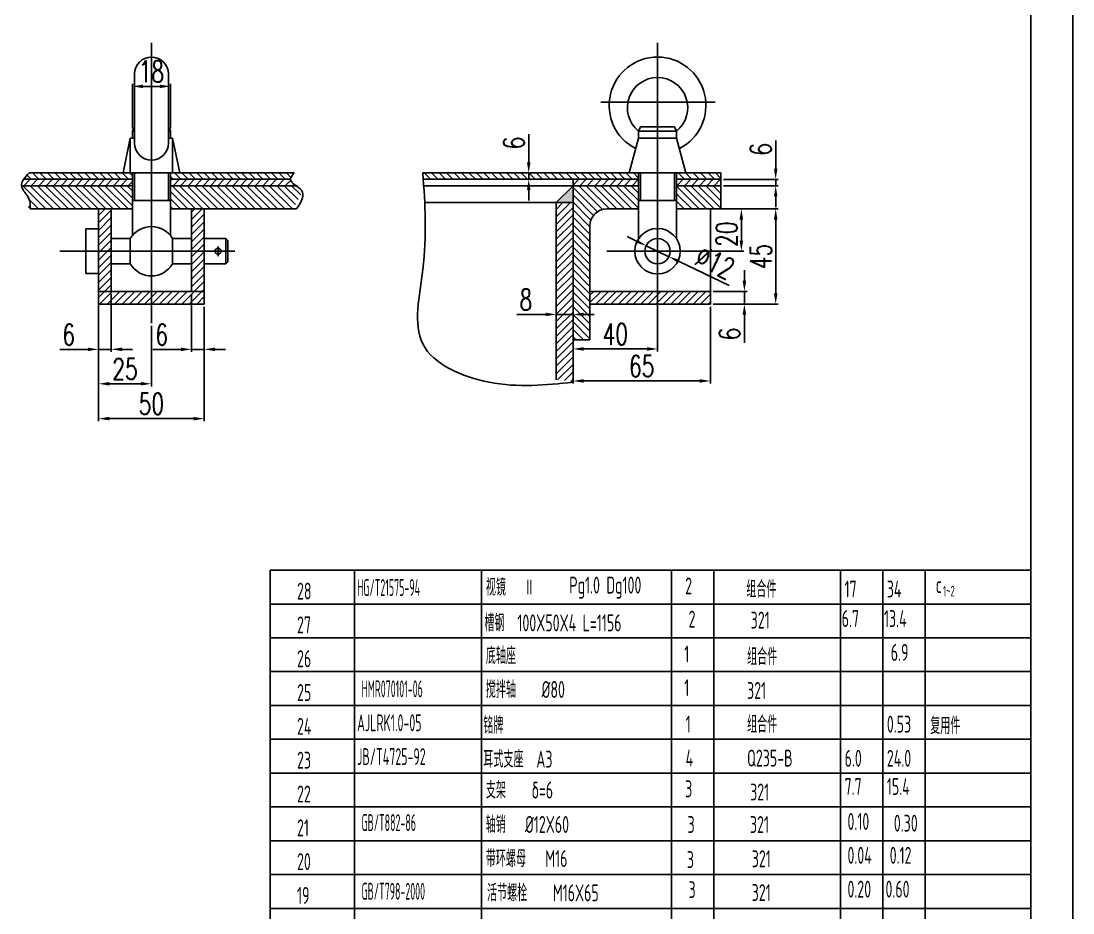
# Model space of a CAD drawing. Extents: x 8095 to 8689, y 0 to 841.
# Drawn here: x 8440.3 to 8689.3, y 214 to 425 of the extents above; entities that cross this region are included whole.
import ezdxf

# ---------------------------------------------------------------- set-up
doc = ezdxf.new("R2010")
doc.units = 0
doc.header["$LTSCALE"] = 10
doc.header["$MEASUREMENT"] = 0
doc.linetypes.add('HIDDEN', pattern=[0.375, 0.25, -0.125])
doc.layers.get('DEFPOINTS').update_dxf_attribs({"color": 5, "linetype": 'HIDDEN', "lineweight": 13})
doc.layers.add('DIM', color=7, linetype='CONTINUOUS')
doc.styles.add('HZ5', font='romans.shx', dxfattribs={"width": 0.7, "height": 5, "bigfont": 'hztxt.shx'})
doc.styles.add('J_BigFont', font='gbenor.shx', dxfattribs={"bigfont": 'gbcbig.shx'})
doc.dimstyles.new('机械制图iso', dxfattribs={"dimscale": 0, "dimtxt": 0.18, "dimasz": 2.5, "dimexe": 0.625, "dimexo": 0.625, "dimgap": 1, "dimtad": 1, "dimdec": 4, "dimzin": 0, "dimdsep": 46, "dimtxsty": 'HZ5', "dimcen": 0, "dimadec": 0, "dimazin": 0, "dimtfac": 1, "dimtdec": 4, "dimtofl": 0, "dimtmove": 0, "dimatfit": 2, "dimfxl": 0, "dimtolj": 1, "dimtzin": 0, "dimarcsym": 0})
pattern_1 = [(135, (387.7949, 70.3931), (-0.88388348, -0.88388348), [])]
pattern_2 = [(45, (387.7949, 70.3931), (-0.88388348, 0.88388348), [])]
pattern_3 = [(45, (358.5195, 70.3931), (-0.88388348, 0.88388348), [])]

# ---------------------------------------------------------------- blocks, each defined once
blk = doc.blocks.new('*D198')
at = {"layer": 'DEFPOINTS', "color": 0}
for p in [(8466.7, 409.56), (8466.7, 398.96), (8475.7, 398.96)]:
    blk.add_point(p, dxfattribs=at)
at = {"layer": 'DIM', "color": 0, "lineweight": -2}
for p, q in [((8466.7, 399.59), (8466.7, 410.18)), ((8473.2, 409.56), (8469.2, 409.56)), ((8475.7, 399.59), (8475.7, 410.18))]:
    blk.add_line(p, q, dxfattribs=at)
at = {"layer": 'DIM', "color": 0}
for points in [[(8469.2, 409.97), (8469.2, 409.14), (8466.7, 409.56)], [(8473.2, 409.97), (8473.2, 409.14), (8475.7, 409.56)]]:
    blk.add_solid(points, dxfattribs=at)
at = {"layer": 'DIM', "color": 0, "insert": (8471.2, 413.06), "char_height": 5, "attachment_point": 5, "style": 'HZ5'}
blk.add_mtext('\\A1;18', dxfattribs=at)
blk = doc.blocks.new('*D202')
at = {"layer": 'DEFPOINTS', "color": 0}
for p in [(8458.7, 358.06), (8483.7, 358.06), (8458.7, 330.95)]:
    blk.add_point(p, dxfattribs=at)
at = {"layer": 'DIM', "color": 0, "lineweight": -2}
for p, q in [((8458.7, 357.44), (8458.7, 330.33)), ((8483.7, 357.44), (8483.7, 330.33)), ((8481.2, 330.95), (8461.2, 330.95))]:
    blk.add_line(p, q, dxfattribs=at)
at = {"layer": 'DIM', "color": 0}
for points in [[(8461.2, 331.37), (8461.2, 330.54), (8458.7, 330.95)], [(8481.2, 331.37), (8481.2, 330.54), (8483.7, 330.95)]]:
    blk.add_solid(points, dxfattribs=at)
at = {"layer": 'DIM', "color": 0, "insert": (8471.2, 334.45), "char_height": 5, "attachment_point": 5, "style": 'HZ5'}
blk.add_mtext('\\A1;50', dxfattribs=at)
blk = doc.blocks.new('*D201')
at = {"layer": 'DEFPOINTS', "color": 0}
for p in [(8458.7, 358.06), (8471.2, 353.55), (8458.7, 339.2)]:
    blk.add_point(p, dxfattribs=at)
at = {"layer": 'DIM', "color": 0, "lineweight": -2}
for p, q in [((8458.7, 357.44), (8458.7, 338.58)), ((8471.2, 352.92), (8471.2, 338.58)), ((8468.7, 339.2), (8461.2, 339.2))]:
    blk.add_line(p, q, dxfattribs=at)
at = {"layer": 'DIM', "color": 0}
for points in [[(8461.2, 339.62), (8461.2, 338.79), (8458.7, 339.2)], [(8468.7, 339.62), (8468.7, 338.79), (8471.2, 339.2)]]:
    blk.add_solid(points, dxfattribs=at)
at = {"layer": 'DIM', "color": 0, "insert": (8464.95, 342.7), "char_height": 5, "attachment_point": 5, "style": 'HZ5'}
blk.add_mtext('\\A1;25', dxfattribs=at)
blk = doc.blocks.new('*D200')
at = {"layer": 'DEFPOINTS', "color": 0}
for p in [(8458.7, 361.06), (8461.7, 361.06), (8458.7, 347.34)]:
    blk.add_point(p, dxfattribs=at)
at = {"layer": 'DIM', "color": 0, "lineweight": -2}
for p, q in [((8458.7, 360.44), (8458.7, 346.72)), ((8461.7, 360.44), (8461.7, 346.72)), ((8456.2, 347.34), (8449.53, 347.34)), ((8461.7, 347.34), (8458.7, 347.34)), ((8464.2, 347.34), (8466.7, 347.34))]:
    blk.add_line(p, q, dxfattribs=at)
at = {"layer": 'DIM', "color": 0}
for points in [[(8456.2, 347.76), (8456.2, 346.93), (8458.7, 347.34)], [(8464.2, 347.76), (8464.2, 346.93), (8461.7, 347.34)]]:
    blk.add_solid(points, dxfattribs=at)
at = {"layer": 'DIM', "color": 0, "insert": (8451.62, 350.84), "char_height": 5, "attachment_point": 5, "style": 'HZ5'}
blk.add_mtext('\\A1;6', dxfattribs=at)
blk = doc.blocks.new('*D199')
at = {"layer": 'DEFPOINTS', "color": 0}
for p in [(8480.7, 361.06), (8483.7, 358.06), (8480.7, 347.34)]:
    blk.add_point(p, dxfattribs=at)
at = {"layer": 'DIM', "color": 0, "lineweight": -2}
for p, q in [((8480.7, 360.44), (8480.7, 346.72)), ((8483.7, 357.44), (8483.7, 346.72)), ((8478.2, 347.34), (8471.53, 347.34)), ((8483.7, 347.34), (8480.7, 347.34)), ((8486.2, 347.34), (8488.7, 347.34))]:
    blk.add_line(p, q, dxfattribs=at)
at = {"layer": 'DIM', "color": 0}
for points in [[(8478.2, 347.76), (8478.2, 346.93), (8480.7, 347.34)], [(8486.2, 347.76), (8486.2, 346.93), (8483.7, 347.34)]]:
    blk.add_solid(points, dxfattribs=at)
at = {"layer": 'DIM', "color": 0, "insert": (8473.62, 350.84), "char_height": 5, "attachment_point": 5, "style": 'HZ5'}
blk.add_mtext('\\A1;6', dxfattribs=at)
blk = doc.blocks.new('*D192')
at = {"layer": 'DEFPOINTS', "color": 0}
for p in [(8605.96, 387.56), (8605.96, 386.01), (8618.92, 387.56)]:
    blk.add_point(p, dxfattribs=at)
at = {"layer": 'DIM', "color": 0, "lineweight": -2}
for p, q in [((8618.92, 390.06), (8618.92, 396.73)), ((8606.59, 387.56), (8619.54, 387.56)), ((8606.59, 386.01), (8619.54, 386.01)), ((8618.92, 386.01), (8618.92, 387.56)), ((8618.92, 383.51), (8618.92, 381.01))]:
    blk.add_line(p, q, dxfattribs=at)
at = {"layer": 'DIM', "color": 0}
for points in [[(8618.5, 390.06), (8619.34, 390.06), (8618.92, 387.56)], [(8618.5, 383.51), (8619.34, 383.51), (8618.92, 386.01)]]:
    blk.add_solid(points, dxfattribs=at)
at = {"layer": 'DIM', "color": 0, "insert": (8615.42, 394.65), "char_height": 5, "attachment_point": 5, "rotation": 90, "style": 'HZ5'}
blk.add_mtext('\\A1;6', dxfattribs=at)
blk = doc.blocks.new('*D189')
at = {"layer": 'DEFPOINTS', "color": 0}
for p in [(8603.46, 380.56), (8603.46, 358.06), (8618.92, 358.06)]:
    blk.add_point(p, dxfattribs=at)
at = {"layer": 'DIM', "color": 0, "lineweight": -2}
for p, q in [((8604.09, 380.56), (8619.54, 380.56)), ((8618.92, 378.06), (8618.92, 360.56)), ((8604.09, 358.06), (8619.54, 358.06))]:
    blk.add_line(p, q, dxfattribs=at)
at = {"layer": 'DIM', "color": 0}
for points in [[(8618.5, 378.06), (8619.34, 378.06), (8618.92, 380.56)], [(8618.5, 360.56), (8619.34, 360.56), (8618.92, 358.06)]]:
    blk.add_solid(points, dxfattribs=at)
at = {"layer": 'DIM', "color": 0, "insert": (8615.42, 369.31), "char_height": 5, "attachment_point": 5, "rotation": 90, "style": 'HZ5'}
blk.add_mtext('\\A1;45', dxfattribs=at)
blk = doc.blocks.new('*D197')
at = {"layer": 'DEFPOINTS', "color": 0}
for p in [(8560.22, 389.06), (8560.48, 389.06), (8560.22, 387.56)]:
    blk.add_point(p, dxfattribs=at)
at = {"layer": 'DIM', "color": 0, "lineweight": -2}
for p, q in [((8560.48, 391.56), (8560.48, 398.23)), ((8560.48, 387.56), (8560.48, 389.06)), ((8560.84, 389.06), (8561.11, 389.06)), ((8560.84, 387.56), (8561.11, 387.56)), ((8560.48, 385.06), (8560.48, 382.56))]:
    blk.add_line(p, q, dxfattribs=at)
at = {"layer": 'DIM', "color": 0}
for points in [[(8560.06, 391.56), (8560.9, 391.56), (8560.48, 389.06)], [(8560.06, 385.06), (8560.9, 385.06), (8560.48, 387.56)]]:
    blk.add_solid(points, dxfattribs=at)
at = {"layer": 'DIM', "color": 0, "insert": (8556.98, 396.15), "char_height": 5, "attachment_point": 5, "rotation": 90, "style": 'HZ5'}
blk.add_mtext('\\A1;6', dxfattribs=at)
blk = doc.blocks.new('*D196')
at = {"layer": 'DEFPOINTS', "color": 0}
for p in [(8588.26, 371.86), (8593.67, 369.26)]:
    blk.add_point(p, dxfattribs=at)
at = {"layer": 'DIM', "color": 0, "lineweight": -2}
for p, q in [((8586, 372.94), (8583.75, 374.03)), ((8588.26, 371.86), (8593.67, 369.26)), ((8595.92, 368.18), (8607.94, 362.41))]:
    blk.add_line(p, q, dxfattribs=at)
at = {"layer": 'DIM', "color": 0}
for points in [[(8586.19, 373.32), (8585.82, 372.57), (8588.26, 371.86)], [(8596.1, 368.56), (8595.74, 367.81), (8593.67, 369.26)]]:
    blk.add_solid(points, dxfattribs=at)
at = {"layer": 'DIM', "color": 0, "insert": (8604.57, 367.91), "char_height": 5, "attachment_point": 5, "rotation": 334.3426, "style": 'HZ5'}
blk.add_mtext('\\A1;%%C12', dxfattribs=at)
blk = doc.blocks.new('*D195')
at = {"layer": 'DEFPOINTS', "color": 0}
for p in [(8590.96, 365.19), (8570.96, 349.1), (8570.96, 347.44)]:
    blk.add_point(p, dxfattribs=at)
at = {"layer": 'DIM', "color": 0, "lineweight": -2}
for p, q in [((8590.96, 364.57), (8590.96, 346.82)), ((8570.96, 348.47), (8570.96, 346.82)), ((8588.46, 347.44), (8573.46, 347.44))]:
    blk.add_line(p, q, dxfattribs=at)
at = {"layer": 'DIM', "color": 0}
for points in [[(8573.46, 347.86), (8573.46, 347.02), (8570.96, 347.44)], [(8588.46, 347.86), (8588.46, 347.02), (8590.96, 347.44)]]:
    blk.add_solid(points, dxfattribs=at)
at = {"layer": 'DIM', "color": 0, "insert": (8580.96, 350.94), "char_height": 5, "attachment_point": 5, "style": 'HZ5'}
blk.add_mtext('\\A1;40', dxfattribs=at)
blk = doc.blocks.new('*D194')
at = {"layer": 'DEFPOINTS', "color": 0}
for p in [(8603.46, 361.06), (8603.46, 358.06), (8611.52, 358.06)]:
    blk.add_point(p, dxfattribs=at)
at = {"layer": 'DIM', "color": 0, "lineweight": -2}
for p, q in [((8611.52, 363.56), (8611.52, 366.06)), ((8604.09, 361.06), (8612.14, 361.06)), ((8611.52, 361.06), (8611.52, 358.06)), ((8604.09, 358.06), (8612.14, 358.06)), ((8611.52, 355.56), (8611.52, 348.9))]:
    blk.add_line(p, q, dxfattribs=at)
at = {"layer": 'DIM', "color": 0}
for points in [[(8611.1, 363.56), (8611.93, 363.56), (8611.52, 361.06)], [(8611.1, 355.56), (8611.93, 355.56), (8611.52, 358.06)]]:
    blk.add_solid(points, dxfattribs=at)
at = {"layer": 'DIM', "color": 0, "insert": (8608.02, 350.98), "char_height": 5, "attachment_point": 5, "rotation": 90, "style": 'HZ5'}
blk.add_mtext('\\A1;6', dxfattribs=at)
blk = doc.blocks.new('*D193')
at = {"layer": 'DEFPOINTS', "color": 0}
for p in [(8603.46, 380.56), (8590.96, 370.56), (8610.8, 370.56)]:
    blk.add_point(p, dxfattribs=at)
at = {"layer": 'DIM', "color": 0, "lineweight": -2}
for p, q in [((8604.09, 380.56), (8611.42, 380.56)), ((8610.8, 378.06), (8610.8, 373.06)), ((8591.59, 370.56), (8611.42, 370.56))]:
    blk.add_line(p, q, dxfattribs=at)
at = {"layer": 'DIM', "color": 0}
for points in [[(8610.38, 378.06), (8611.22, 378.06), (8610.8, 380.56)], [(8610.38, 373.06), (8611.22, 373.06), (8610.8, 370.56)]]:
    blk.add_solid(points, dxfattribs=at)
at = {"layer": 'DIM', "color": 0, "insert": (8607.3, 374.59), "char_height": 5, "attachment_point": 5, "rotation": 90, "style": 'HZ5'}
blk.add_mtext('\\A1;20', dxfattribs=at)
blk = doc.blocks.new('*D191')
at = {"layer": 'DEFPOINTS', "color": 0}
for p in [(8566.96, 355.61), (8566.96, 349.1), (8570.96, 349.1)]:
    blk.add_point(p, dxfattribs=at)
at = {"layer": 'DIM', "color": 0, "lineweight": -2}
for p, q in [((8566.96, 349.72), (8566.96, 356.23)), ((8570.96, 349.72), (8570.96, 356.23)), ((8564.46, 355.61), (8557.63, 355.61)), ((8570.96, 355.61), (8566.96, 355.61)), ((8573.46, 355.61), (8575.96, 355.61))]:
    blk.add_line(p, q, dxfattribs=at)
at = {"layer": 'DIM', "color": 0}
for points in [[(8564.46, 356.02), (8564.46, 355.19), (8566.96, 355.61)], [(8573.46, 356.02), (8573.46, 355.19), (8570.96, 355.61)]]:
    blk.add_solid(points, dxfattribs=at)
at = {"layer": 'DIM', "color": 0, "insert": (8559.8, 359.11), "char_height": 5, "attachment_point": 5, "style": 'HZ5'}
blk.add_mtext('\\A1;8', dxfattribs=at)
blk = doc.blocks.new('*D190')
at = {"layer": 'DEFPOINTS', "color": 0}
for p in [(8603.46, 358.06), (8570.96, 349.1), (8570.96, 339.87)]:
    blk.add_point(p, dxfattribs=at)
at = {"layer": 'DIM', "color": 0, "lineweight": -2}
for p, q in [((8603.46, 357.44), (8603.46, 339.24)), ((8570.96, 348.47), (8570.96, 339.24)), ((8600.96, 339.87), (8573.46, 339.87))]:
    blk.add_line(p, q, dxfattribs=at)
at = {"layer": 'DIM', "color": 0}
for points in [[(8573.46, 340.28), (8573.46, 339.45), (8570.96, 339.87)], [(8600.96, 340.28), (8600.96, 339.45), (8603.46, 339.87)]]:
    blk.add_solid(points, dxfattribs=at)
at = {"layer": 'DIM', "color": 0, "insert": (8587.21, 343.37), "char_height": 5, "attachment_point": 5, "style": 'HZ5'}
blk.add_mtext('\\A1;65', dxfattribs=at)

msp = doc.modelspace()

# ---------------------------------------------------------------- hatches: boundary and pattern name
at = {"layer": 'DIM'}
h = msp.add_hatch(dxfattribs=at)
h.set_pattern_fill('ANSI31', color=256, scale=10, angle=90, style=0)
h.set_pattern_definition(pattern_1)
edge = h.paths.add_edge_path()
edge.add_line((8466.70047, 387.56344), (8466.70047, 389.06344))
edge.add_line((8466.70047, 389.06344), (8442.25433, 389.06344))
edge.add_spline(control_points=[(8442.25433, 389.06344), (8441.78144, 388.55922), (8441.30854, 388.05501), (8440.96365, 387.56344)], knot_values=[0, 0, 0, 0, 1.680676768, 1.680676768, 1.680676768, 1.680676768], degree=3, periodic=0)
edge.add_line((8440.96365, 387.56344), (8466.70047, 387.56344))
edge = h.paths.add_edge_path()
edge.add_spline(control_points=[(8504.13797, 387.56344), (8504.10085, 388.00529), (8504.55242, 388.53436), (8505.00399, 389.06344)], knot_values=[0, 0, 0, 0, 1.732050808, 1.732050808, 1.732050808, 1.732050808], degree=3, periodic=0)
edge.add_line((8505.00399, 389.06344), (8475.70047, 389.06344))
edge.add_line((8475.70047, 389.06344), (8475.70047, 387.56344))
edge.add_line((8475.70047, 387.56344), (8504.13797, 387.56344))
h = msp.add_hatch(dxfattribs=at)
h.set_pattern_fill('ANSI31', color=256, scale=10, angle=90, style=0)
h.set_pattern_definition([(135, (358.5195, 70.3931), (-0.88388348, -0.88388348), [])])
h.paths.add_polyline_path([(8605.96257, 386.06344), (8595.46257, 386.06344), (8595.46257, 380.56344), (8605.96257, 380.56344)])
h.paths.add_polyline_path([(8586.46257, 386.06344), (8570.96257, 386.06344), (8570.96257, 349.56344), (8574.96257, 349.56344), (8574.96257, 376.56344, -0.414213562), (8578.96257, 380.56344), (8586.46257, 380.56344)])
edge = h.paths.add_edge_path()
edge.add_line((8586.46257, 389.06344), (8535.43386, 389.06344))
edge.add_spline(control_points=[(8535.43386, 389.06344), (8535.46749, 388.5635), (8535.50112, 388.06356), (8535.53429, 387.56344)], knot_values=[0, 0, 0, 0, 3.079787173, 3.079787173, 3.079787173, 3.079787173], degree=3, periodic=0)
edge.add_line((8535.53429, 387.56344), (8586.46257, 387.56344))
edge.add_line((8586.46257, 387.56344), (8586.46257, 389.06344))
h.paths.add_polyline_path([(8605.96257, 389.06344), (8595.46257, 389.06344), (8595.46257, 387.56344), (8605.96257, 387.56344)])
h = msp.add_hatch(dxfattribs=at)
h.set_pattern_fill('ANSI31', color=256, scale=10, style=0)
h.set_pattern_definition(pattern_2)
edge = h.paths.add_edge_path()
edge.add_line((8466.70047, 386.06344), (8466.70047, 387.56344))
edge.add_line((8466.70047, 387.56344), (8440.96365, 387.56344))
edge.add_spline(control_points=[(8440.96365, 387.56344), (8440.59946, 387.04437), (8440.378, 386.53941), (8440.44995, 386.06344)], knot_values=[1.680676768, 1.680676768, 1.680676768, 1.680676768, 3.455350868, 3.455350868, 3.455350868, 3.455350868], degree=3, periodic=0)
edge.add_line((8440.44995, 386.06344), (8466.70047, 386.06344))
h = msp.add_hatch(dxfattribs=at)
h.set_pattern_fill('ANSI31', color=256, scale=10, angle=90, style=0)
h.set_pattern_definition(pattern_1)
edge = h.paths.add_edge_path()
edge.add_spline(control_points=[(8505.53901, 380.56344), (8504.21932, 381.32536), (8507.90548, 384.29222), (8506.23065, 385.74944), (8505.77792, 386.06344)], knot_values=[3.978121471, 3.978121471, 3.978121471, 3.978121471, 8.549652786, 9.958249149, 9.958249149, 9.958249149, 9.958249149], degree=3, periodic=0)
edge.add_line((8505.77792, 386.06344), (8475.70047, 386.06344))
edge.add_line((8475.70047, 386.06344), (8475.70047, 380.56344))
edge.add_line((8475.70047, 380.56344), (8505.53901, 380.56344))
edge = h.paths.add_edge_path()
edge.add_line((8466.70047, 380.56344), (8466.70047, 386.06344))
edge.add_line((8466.70047, 386.06344), (8440.44995, 386.06344))
edge.add_spline(control_points=[(8440.44995, 386.06344), (8440.4547, 386.03201), (8440.6408, 385.06592), (8443.04299, 383.66775), (8441.80457, 380.96204), (8442.49498, 380.56344)], knot_values=[3.455350868, 3.455350868, 3.455350868, 3.455350868, 3.572509963, 7.071955918, 9.463578462, 9.463578462, 9.463578462, 9.463578462], degree=3, periodic=0)
edge.add_line((8442.49498, 380.56344), (8466.70047, 380.56344))
h = msp.add_hatch(dxfattribs=at)
h.set_pattern_fill('ANSI31', color=256, scale=10, style=0)
h.set_pattern_definition(pattern_2)
edge = h.paths.add_edge_path()
edge.add_spline(control_points=[(8505.77792, 386.06344), (8505.05603, 386.56412), (8504.1861, 386.99045), (8504.13797, 387.56344)], knot_values=[1.732050808, 1.732050808, 1.732050808, 1.732050808, 3.978121471, 3.978121471, 3.978121471, 3.978121471], degree=3, periodic=0)
edge.add_line((8504.13797, 387.56344), (8475.70047, 387.56344))
edge.add_line((8475.70047, 387.56344), (8475.70047, 386.06344))
edge.add_line((8475.70047, 386.06344), (8505.77792, 386.06344))
h = msp.add_hatch(dxfattribs=at)
h.set_pattern_fill('ANSI31', color=256, scale=10, style=0)
h.set_pattern_definition(pattern_3)
edge = h.paths.add_edge_path()
edge.add_line((8570.96257, 382.06344), (8566.96257, 382.06344))
edge.add_line((8566.96257, 382.06344), (8566.96257, 340.17153))
edge.add_spline(control_points=[(8566.96257, 340.17153), (8568.3019, 340.10929), (8569.63391, 339.93317), (8570.96257, 339.57715)], knot_values=[148.549310558, 148.549310558, 148.549310558, 148.549310558, 156.802468113, 156.802468113, 156.802468113, 156.802468113], degree=3, periodic=0)
edge.add_line((8570.96257, 339.57715), (8570.96257, 382.06344))
h.paths.add_polyline_path([(8586.46257, 387.56344), (8570.96257, 387.56344), (8570.96257, 386.06344), (8586.46257, 386.06344)])
h.paths.add_polyline_path([(8605.96257, 387.56344), (8595.46257, 387.56344), (8595.46257, 386.06344), (8605.96257, 386.06344)])
msp.add_hatch(color=256, dxfattribs=at).paths.add_polyline_path([(8566.96257, 382.06344), (8570.96257, 382.06344), (8570.96257, 386.06344)])
h = msp.add_hatch(dxfattribs=at)
h.set_pattern_fill('ANSI31', color=256, scale=10, style=0)
h.set_pattern_definition(pattern_2)
h.paths.add_polyline_path([(8458.70047, 361.06344), (8461.70047, 361.06344), (8461.70047, 370.56344), (8458.70047, 370.56344)])
h.paths.add_polyline_path([(8483.70047, 370.56344), (8480.70047, 370.56344), (8480.70047, 361.06344), (8483.70047, 361.06344)])
h.paths.add_polyline_path([(8483.70047, 380.56344), (8480.70047, 380.56344), (8480.70047, 370.56344), (8483.70047, 370.56344)])
h.paths.add_polyline_path([(8461.70047, 380.56344), (8458.70047, 380.56344), (8458.70047, 370.56344), (8461.70047, 370.56344)])
h.paths.add_polyline_path([(8471.20047, 358.06344), (8471.20047, 361.06344), (8458.70047, 361.06344), (8458.70047, 358.06344)])
h.paths.add_polyline_path([(8483.70047, 358.06344), (8483.70047, 361.06344), (8471.20047, 361.06344), (8471.20047, 358.06344)])
h = msp.add_hatch(dxfattribs=at)
h.set_pattern_fill('ANSI31', color=256, scale=10, style=0)
h.set_pattern_definition(pattern_3)
h.paths.add_polyline_path([(8590.96257, 358.06344), (8590.96257, 361.06344), (8574.96257, 361.06344), (8574.96257, 358.06344)])
h.paths.add_polyline_path([(8603.46257, 358.06344), (8603.46257, 361.06344), (8590.96257, 361.06344), (8590.96257, 358.06344)])

# ---------------------------------------------------------------- linework, layer by layer
for p, q in [((8689.26825, 0), (8689.26825, 841)), ((8679.26825, 10), (8679.26825, 831)), ((8471.20047, 419.87352), (8471.20047, 353.54991)), ((8590.96257, 419.87352), (8590.96257, 353.54991)), ((8467.20047, 396.12387), (8467.20047, 412.48938)), ((8475.20047, 396.12387), (8475.20047, 412.48938)), ((8577.56295, 405.84804), (8604.62405, 405.84804)), ((8466.70047, 398.96482), (8467.20047, 399.96482)), ((8466.70047, 398.96482), (8467.20047, 398.96482)), ((8466.70047, 397.28169), (8466.70047, 398.96482)), ((8475.20047, 399.96482), (8475.70047, 398.96482)), ((8475.20047, 398.96482), (8475.70047, 398.96482)), ((8475.70047, 397.28169), (8475.70047, 398.96482)), ((8586.46257, 398.96482), (8586.96257, 399.96482)), ((8586.46257, 398.96482), (8595.46257, 398.96482)), ((8586.46257, 397.28169), (8586.46257, 398.96482)), ((8586.96257, 399.96482), (8594.96257, 399.96482)), ((8594.96257, 399.96482), (8595.46257, 398.96482)), ((8595.46257, 397.28169), (8595.46257, 398.96482)), ((8466.20047, 397.28169), (8464.4984, 389.06344)), ((8466.20047, 397.28169), (8467.20047, 397.28169)), ((8466.20047, 389.06344), (8466.20047, 397.28169)), ((8475.20047, 397.28169), (8476.20047, 397.28169)), ((8476.20047, 389.06344), (8476.20047, 397.28169)), ((8476.20047, 397.28169), (8477.90255, 389.06344)), ((8586.46257, 397.28169), (8584.26049, 389.06344)), ((8586.46257, 397.28169), (8595.46257, 397.28169)), ((8595.46257, 397.28169), (8597.66464, 389.06344)), ((8442.25433, 389.06344), (8505.00399, 389.06344)), ((8466.70047, 389.06344), (8466.70047, 374.27486)), ((8467.20047, 389.06344), (8467.20047, 382.51677)), ((8475.20047, 389.06344), (8475.20047, 382.51677)), ((8475.70047, 389.06344), (8475.70047, 386.06344)), ((8535.43386, 389.06344), (8605.96257, 389.06344)), ((8586.46257, 389.06344), (8586.46257, 373.49457)), ((8586.96257, 389.06344), (8586.96257, 382.51677)), ((8594.96257, 389.06344), (8594.96257, 382.51677)), ((8595.46257, 389.06344), (8595.46257, 386.06344)), ((8605.96257, 389.06344), (8605.96257, 380.56344)), ((8440.44995, 386.06344), (8466.70047, 386.06344)), ((8440.96365, 387.56344), (8466.70047, 387.56344)), ((8475.70047, 387.56344), (8504.13797, 387.56344)), ((8475.70047, 386.06344), (8505.77792, 386.06344)), ((8475.70047, 386.06344), (8475.70047, 374.27486)), ((8502.03668, 387.56344), (8504.13797, 387.56344)), ((8502.03668, 386.06344), (8505.77792, 386.06344)), ((8535.53429, 387.56344), (8586.46257, 387.56344)), ((8535.63189, 386.06344), (8586.46257, 386.06344)), ((8566.96257, 382.06344), (8570.96257, 386.06344)), ((8570.96257, 387.56344), (8570.96257, 339.57715)), ((8595.46257, 387.56344), (8605.96257, 387.56344)), ((8595.46257, 386.06344), (8605.96257, 386.06344)), ((8595.46257, 386.06344), (8595.46257, 373.49457)), ((8466.70047, 382.51677), (8475.70047, 382.51677)), ((8535.85721, 382.06344), (8570.96257, 382.06344)), ((8566.96257, 382.06344), (8566.96257, 340.17153)), ((8586.46257, 382.51677), (8595.46257, 382.51677)), ((8442.49498, 380.56344), (8466.70047, 380.56344)), ((8458.70047, 380.56344), (8458.70047, 358.06344)), ((8461.70047, 380.56344), (8461.70047, 361.06344)), ((8475.70047, 380.56344), (8505.53901, 380.56344)), ((8480.70047, 380.56344), (8480.70047, 361.06344)), ((8483.70047, 380.56344), (8483.70047, 358.06344)), ((8578.96257, 380.56344), (8586.46257, 380.56344)), ((8595.46257, 380.56344), (8605.96257, 380.56344)), ((8603.46257, 380.56344), (8603.46257, 358.06344)), ((8574.96257, 376.56344), (8574.96257, 349.56344)), ((8455.70047, 375.86624), (8458.70047, 375.86624)), ((8455.70047, 375.86624), (8455.70047, 365.26063)), ((8461.70047, 373.56344), (8466.20047, 373.56344)), ((8466.20047, 373.56344), (8466.20047, 367.56344)), ((8476.20047, 373.56344), (8476.20047, 367.56344)), ((8476.20047, 373.56344), (8480.70047, 373.56344)), ((8483.70047, 373.56344), (8488.80572, 373.56344)), ((8488.80572, 373.56344), (8489.30572, 373.06344)), ((8488.80572, 373.56344), (8488.80572, 367.56344)), ((8486.95244, 371.69016), (8486.95244, 369.41615)), ((8489.30572, 373.06344), (8489.30572, 368.06344)), ((8449.55313, 370.56344), (8490.9096, 370.56344)), ((8578.96257, 370.56344), (8605.96257, 370.56344)), ((8461.70047, 367.56344), (8466.20047, 367.56344)), ((8476.20047, 367.56344), (8480.70047, 367.56344)), ((8483.70047, 367.56344), (8488.80572, 367.56344)), ((8488.80572, 367.56344), (8489.30572, 368.06344)), ((8455.70047, 365.26063), (8458.70047, 365.26063)), ((8458.70047, 361.06344), (8483.70047, 361.06344)), ((8574.96257, 361.06344), (8603.46257, 361.06344)), ((8458.70047, 358.06344), (8483.70047, 358.06344)), ((8574.96257, 358.06344), (8603.46257, 358.06344)), ((8570.96257, 349.56344), (8574.96257, 349.56344)), ((8499.26825, 10), (8499.26825, 295.10372)), ((8499.26825, 295.10372), (8679.26825, 295.10372)), ((8519.26825, 60), (8519.26825, 295.10372)), ((8549.26825, 60), (8549.26825, 295.10372)), ((8594.26825, 60), (8594.26825, 295.10372)), ((8604.26825, 60), (8604.26825, 295.10372)), ((8634.26825, 60), (8634.26825, 295.10372)), ((8644.26825, 66), (8644.26825, 295.10372)), ((8654.26825, 40), (8654.26825, 295.10372)), ((8499.26825, 287.10372), (8679.26825, 287.10372)), ((8499.26825, 279.10372), (8679.26825, 279.10372)), ((8499.26825, 271.10372), (8679.26825, 271.10372)), ((8499.26825, 263.10372), (8679.26825, 263.10372)), ((8499.26825, 255.10372), (8679.26825, 255.10372)), ((8499.26825, 247.10372), (8679.26825, 247.10372)), ((8499.26825, 239.10372), (8679.26825, 239.10372)), ((8499.26825, 231.10372), (8679.26825, 231.10372)), ((8499.26825, 223.10372), (8679.26825, 223.10372)), ((8499.26825, 215.10372), (8679.26825, 215.10372))]:
    msp.add_line(p, q, dxfattribs=at)
for centre, radius in [((8590.96257, 370.56344), 5.37043), ((8590.96257, 370.56344), 3), ((8486.95244, 370.56344), 0.70205)]:
    msp.add_circle(centre, radius, dxfattribs=at)
for centre, radius, start, end in [((8471.20047, 412.48938), 4, 360, 180), ((8590.96257, 405.04116), 11.44822, 296.7859468, 243.2140532), ((8590.96257, 404.5054), 7.13779, 309.0831118, 230.9168882), ((8471.20047, 396.12387), 4, 180, 0), ((8578.96257, 376.56344), 4, 90, 180), ((8471.20047, 370.58079), 5.82204, 30.8173261, 149.1826739), ((8471.20047, 370.54608), 5.82204, 210.8173261, 329.1826739)]:
    msp.add_arc(centre, radius, start, end, dxfattribs=at)
for points, end_tangent in [([(8442.25433, 389.06344), (8440.46808, 385.96955), (8442.2178, 382.93894), (8442.49498, 380.56344)], (0.866025404, -0.5)), ([(8505.00399, 389.06344), (8504.13797, 387.56344), (8506.72221, 384.9792), (8505.53901, 380.56344)], (0.866025404, -0.5)), ([(8535.43386, 389.06344), (8535.43386, 366.22925), (8535.43386, 348.61171), (8551.08218, 339.57715), (8570.96257, 339.57715)], (0.965925826, -0.258819045))]:
    msp.add_spline(points, degree=3, dxfattribs=dict(at, end_tangent=end_tangent))

# ---------------------------------------------------------------- texts
at = {"layer": 'DIM', "style": 'J_BigFont'}
for s, height, width, p in [('28', 4, 0.7, (8505.65132, 288.15901)), ('HG/T21575-94', 4, 0.5, (8519.88084, 289.00232)), ('视镜', 4, 0.7, (8550.33843, 289.08433)), ('Ⅱ', 4, 0.7, (8559.41427, 288.97154)), ('Pg1.0 Dg100', 4, 0.7, (8570.08476, 289.57391)), ('2', 4, 0.7, (8597.49988, 289.37884)), ('组合件', 4, 0.7, (8611.96986, 288.62315)), ('17', 4, 0.7, (8635.22561, 288.63757)), ('34', 4, 0.7, (8645.22561, 288.63757)), ('c', 4, 0.7, (8656.80963, 289.66944)), ('1~2', 2.5, 0.7, (8658.50732, 288.88299)), ('27', 4, 0.7, (8505.65132, 280.15901)), ('槽钢  100X50X4 L=1156', 4, 0.7, (8549.99595, 280.62917)), ('2', 4, 0.7, (8598.29373, 281.52421)), ('321', 4, 0.7, (8613.00297, 281.28765)), ('6.7', 4, 0.7, (8634.54825, 281.65514)), ('13.4', 4, 0.7, (8644.54825, 281.65514)), ('底轴座', 4, 0.7, (8550.32839, 272.87687)), ('1', 4, 0.7, (8597.28559, 273.29181)), ('组合件', 4, 0.7, (8612.14794, 272.65107)), ('6.9', 4, 0.7, (8646.16741, 273.65514)), ('26', 4, 0.7, (8505.65132, 272.15901)), ('HMR070101-06', 4, 0.5, (8520.9203, 265.03174)), ('搅拌轴    %%C80', 4, 0.7, (8550.32839, 264.87687)), ('1', 4, 0.7, (8597.28559, 265.29181)), ('25', 4, 0.7, (8505.65132, 264.15901)), ('321', 4, 0.7, (8612.14794, 264.65107)), ('24', 4, 0.7, (8505.65132, 256.15901)), ('AJLRK1.0-05', 4, 0.6, (8519.88084, 257.00232)), ('铭牌', 4, 0.7, (8549.72044, 256.40494)), ('1', 4, 0.7, (8597.61091, 256.6693)), ('组合件', 4, 0.7, (8612.14794, 256.65107)), ('0.53', 4, 0.7, (8645.22561, 256.6777)), ('复用件', 4, 0.7, (8655.48937, 256.3248)), ('23', 4, 0.7, (8505.65132, 248.15901)), ('JB/T4725-92', 4, 0.6, (8519.88084, 249.00232)), ('耳式支座  A3', 4, 0.7, (8549.72044, 248.40494)), ('4', 4, 0.7, (8597.61091, 248.6693)), ('Q235-B', 4, 0.7, (8612.14794, 248.65107)), ('6.0', 4, 0.7, (8635.22561, 248.6121)), ('24.0', 4, 0.7, (8645.22561, 248.6121)), ('22', 4, 0.7, (8505.65132, 240.15901)), ('支架    δ=6', 4, 0.7, (8550.33843, 241.08433)), ('3', 4, 0.7, (8597.49988, 241.37884)), ('321', 4, 0.7, (8612.87331, 240.62315)), ('7.7', 4, 0.7, (8635.22561, 241.93363)), ('15.4', 4, 0.7, (8645.22561, 241.93363)), ('GB/T882-86', 4, 0.5, (8520.9203, 233.38777)), ('轴销   %%c12X60', 4, 0.7, (8550.30149, 232.95029)), ('3', 4, 0.7, (8598.06796, 232.95029)), ('321', 4, 0.7, (8612.83636, 232.9304)), ('0.10', 4, 0.7, (8635.90131, 233.65514)), ('0.30', 4, 0.7, (8646.87868, 233.25148)), ('21', 4, 0.7, (8505.65132, 232.15901)), ('带环螺母   M16', 4, 0.7, (8550.32839, 224.87687)), ('0.04', 4, 0.7, (8635.90131, 225.65514)), ('0.12', 4, 0.7, (8645.90131, 225.65514)), ('20', 4, 0.7, (8505.65132, 224.15901)), ('3', 4, 0.7, (8597.90392, 224.63271)), ('321', 4, 0.7, (8613.26646, 224.83358)), ('0.20', 4, 0.7, (8635.90131, 217.65514)), ('0.60', 4, 0.7, (8644.90062, 217.65514)), ('19', 4, 0.7, (8505.65132, 216.15901)), ('GB/T798-2000', 4, 0.5, (8520.9203, 217.14571)), ('活节螺栓    M16X65', 4, 0.7, (8550.59635, 216.76532)), ('3', 4, 0.7, (8598.29373, 217.52421)), ('321', 4, 0.7, (8613.25124, 216.83358))]:
    msp.add_text(s, height=height, dxfattribs=dict(at, width=width)).set_placement(p)

# ---------------------------------------------------------------- dimensions: what is measured, and where the dimension line sits
at = {"layer": 'DIM'}
for base, p1, p2, text, picture, middle in [((8466.70047, 409.55681), (8475.70047, 398.96482), (8466.70047, 398.96482), '18', '*D198', (8471.20047, 413.05681)), ((8570.96257, 347.44054), (8590.96257, 365.19301), (8570.96257, 349.09815), '40', '*D195', (8580.96257, 350.94054)), ((8458.70047, 347.34342), (8461.70047, 361.06344), (8458.70047, 361.06344), '6', '*D200', (8451.61714, 350.84342)), ((8480.70047, 347.34342), (8483.70047, 358.06344), (8480.70047, 361.06344), '6', '*D199', (8473.61714, 350.84342)), ((8566.96257, 355.60577), (8570.96257, 349.09815), (8566.96257, 349.09815), '8', '*D191', (8559.7959, 359.10577)), ((8458.70047, 330.9538), (8483.70047, 358.06344), (8458.70047, 358.06344), '50', '*D202', (8471.20047, 334.4538)), ((8458.70047, 339.20218), (8471.20047, 353.54991), (8458.70047, 358.06344), '25', '*D201', (8464.95047, 342.70218))]:
    dim = msp.add_linear_dim(base=base, p1=p1, p2=p2, text=text, dimstyle='机械制图iso', override={"dimscale": 1, "dimtofl": 1, "dimatfit": 0}, dxfattribs=at)
    dim.commit()
    dim.dimension.update_dxf_attribs({"geometry": picture, "text_midpoint": middle})
for base, p1, p2, text, picture, middle in [((8560.48095, 389.06344), (8560.2181, 387.56344), (8560.2181, 389.06344), '6', '*D197', (8556.98095, 396.14677)), ((8618.91898, 387.56344), (8605.96257, 386.01315), (8605.96257, 387.56344), '6', '*D192', (8615.41898, 394.64677)), ((8618.91898, 358.06344), (8603.46257, 380.56344), (8603.46257, 358.06344), '45', '*D189', (8615.41898, 369.31344)), ((8611.51827, 358.06344), (8603.46257, 361.06344), (8603.46257, 358.06344), '6', '*D194', (8608.01827, 350.9801))]:
    dim = msp.add_linear_dim(base=base, p1=p1, p2=p2, angle=90, text=text, dimstyle='机械制图iso', override={"dimscale": 1, "dimtofl": 1, "dimatfit": 0}, dxfattribs=at)
    dim.commit()
    dim.dimension.update_dxf_attribs({"geometry": picture, "text_midpoint": middle})
dim = msp.add_linear_dim(base=(8610.79921, 370.56344), p1=(8603.46257, 380.56344), p2=(8590.96257, 370.56344), angle=90, text='20', dimstyle='机械制图iso', override={"dimscale": 1, "dimtofl": 1, "dimatfit": 0}, dxfattribs=at)
dim.commit()
dim.dimension.update_dxf_attribs({"geometry": '*D193', "text_midpoint": (8610.79921, 374.58506), "dimtype": 160})
dim = msp.add_diameter_dim_2p(p1=(8588.25837, 371.8624), p2=(8593.66676, 369.26447), text='%%C12', dimstyle='机械制图iso', override={"dimscale": 1, "dimtofl": 1, "dimatfit": 0}, dxfattribs=at)
dim.commit()
dim.dimension.update_dxf_attribs({"geometry": '*D196', "text_midpoint": (8603.05633, 364.75416), "dimtype": 163})
dim = msp.add_linear_dim(base=(8570.96257, 339.86513), p1=(8603.46257, 358.06344), p2=(8570.96257, 349.09815), text='65', dimstyle='机械制图iso', override={"dimscale": 1, "dimtofl": 1, "dimatfit": 0}, dxfattribs=at)
dim.commit()
dim.dimension.update_dxf_attribs({"geometry": '*D190', "text_midpoint": (8587.21257, 339.86513), "dimtype": 160})

doc.saveas('drawing.dxf')
